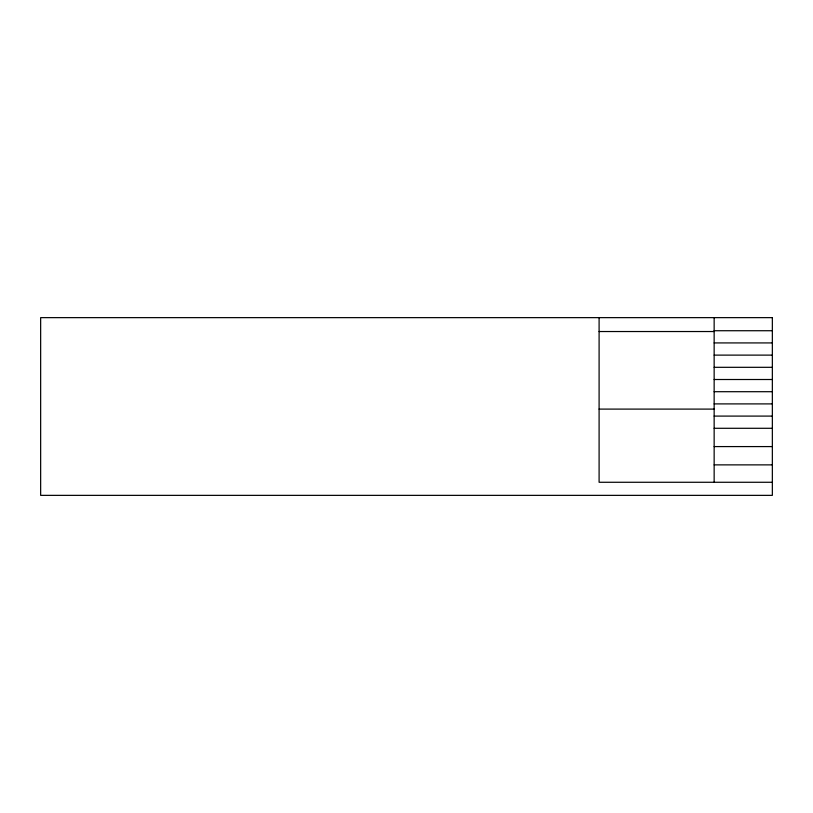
<?xml version="1.0" encoding="UTF-8"?>
<svg xmlns="http://www.w3.org/2000/svg" width="813" height="813" viewBox="0 0 813 813"><rect width="100%" height="100%" fill="white"/><g stroke="black" fill="none" stroke-linecap="round" stroke-linejoin="round"><path stroke-width="1.22" d="M714.149 330.728L772.35 330.728M599.1 331.531L714.149 331.531M714.149 342.923L772.35 342.923M714.149 355.118L772.35 355.118M714.149 367.313L772.35 367.313M714.149 379.508L772.35 379.508M714.149 391.703L772.35 391.703M714.149 403.898L772.35 403.898M599.1 409.102L714.149 409.102M714.149 416.093L772.35 416.093M714.149 428.288L772.35 428.288M714.149 446.581L772.35 446.581M714.149 464.873L772.35 464.873M772.35 482.272L599.1 482.272L599.1 317.639M714.149 317.639L714.149 482.272M772.35 317.639L40.65 317.639L40.65 495.361L772.35 495.361L772.35 317.639"/></g></svg>
